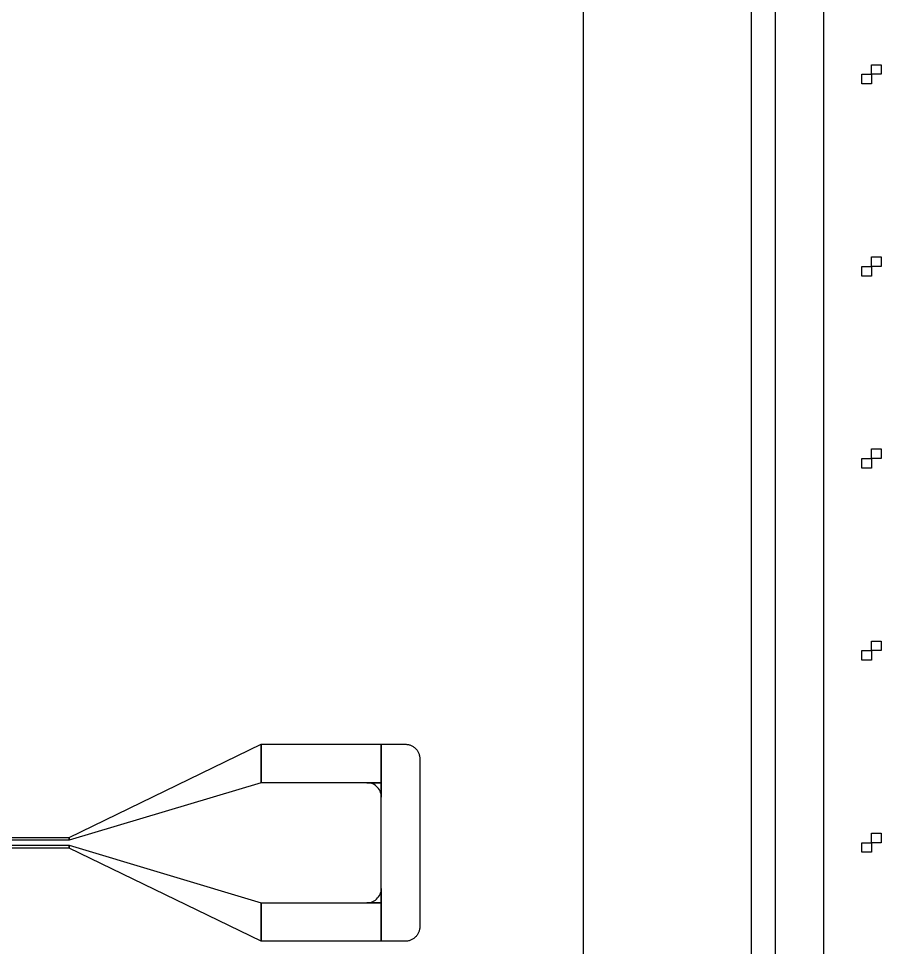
# Model space of a CAD drawing. Extents: x -50000 to 50000, y -50000 to 50000.
# Drawn here: x 27025 to 28850, y 24982 to 26916 of the extents above; entities that cross this region are included whole.
import ezdxf

# ---------------------------------------------------------------- set-up
doc = ezdxf.new("R2010")
doc.units = 0
for name, color, linetype in [('BASEMETAL3', 16, 'CONTINUOUS'), ('FRAME', 14, 'CONTINUOUS'), ('XOR', 5, 'CONTINUOUS'), ('XOR4', 17, 'CONTINUOUS')]:
    doc.layers.add(name, color=color, linetype=linetype)

# ---------------------------------------------------------------- blocks, each defined once
blk = doc.blocks.new('DICINGBORDER')
at = {"layer": 'XOR'}
for points in [[(0, 5200), (0, 5220), (20, 5220), (20, 5200)], [(7180, 5180), (7180, 5200), (7200, 5200), (7200, 5180)], [(0, 4800), (0, 4820), (20, 4820), (20, 4800)], [(7180, 4780), (7180, 4800), (7200, 4800), (7200, 4780)], [(0, 4400), (0, 4420), (20, 4420), (20, 4400)], [(7180, 4380), (7180, 4400), (7200, 4400), (7200, 4380)], [(0, 4000), (0, 4020), (20, 4020), (20, 4000)], [(7180, 3980), (7180, 4000), (7200, 4000), (7200, 3980)], [(0, 3600), (0, 3620), (20, 3620), (20, 3600)], [(7180, 3580), (7180, 3600), (7200, 3600), (7200, 3580)]]:
    blk.add_lwpolyline(points, close=True, dxfattribs=at)
blk = doc.blocks.new('CHIP_RESONATOR')
at = {"layer": 'BASEMETAL3'}
blk.add_lwpolyline([(150, 1000), (150, 6000), (6850, 6000), (6850, 1000)], close=True, dxfattribs=at)
at = {"layer": 'FRAME'}
for points in [[(0, 0), (0, 7000), (7000, 7000), (7000, 0)], [(500, 500), (500, 6500), (6500, 6500), (6500, 500)]]:
    blk.add_lwpolyline(points, close=True, dxfattribs=at)
at = {"layer": 'XOR'}
blk.add_lwpolyline([(100, 100), (100, 6900), (6900, 6900), (6900, 100)], close=True, dxfattribs=at)
at = {"layer": 'XOR4'}
for points in [[(5430, 3505), (5430, 3511), (5830, 3705), (5830, 3625)], [(5830, 3625), (5830, 3705), (6080, 3705), (6080, 3625)], [(6080, 3295), (6080, 3705), (6130, 3705), (6131.57, 3704.959), (6133.136, 3704.836), (6134.693, 3704.631), (6136.237, 3704.344), (6137.765, 3703.978), (6139.271, 3703.532), (6140.751, 3703.007), (6142.202, 3702.406), (6143.62, 3701.73), (6145, 3700.981), (6146.339, 3700.16), (6147.634, 3699.271), (6148.88, 3698.314), (6150.074, 3697.294), (6151.213, 3696.213), (6152.294, 3695.074), (6153.314, 3693.88), (6154.271, 3692.634), (6155.16, 3691.339), (6155.981, 3690), (6156.73, 3688.62), (6157.406, 3687.202), (6158.007, 3685.751), (6158.532, 3684.271), (6158.978, 3682.765), (6159.344, 3681.237), (6159.631, 3679.693), (6159.836, 3678.136), (6159.959, 3676.57), (6160, 3675), (6160, 3325), (6159.959, 3323.43), (6159.836, 3321.864), (6159.631, 3320.307), (6159.344, 3318.763), (6158.978, 3317.235), (6158.532, 3315.729), (6158.007, 3314.249), (6157.406, 3312.798), (6156.73, 3311.38), (6155.981, 3310), (6155.16, 3308.661), (6154.271, 3307.366), (6153.314, 3306.12), (6152.294, 3304.926), (6151.213, 3303.787), (6150.074, 3302.706), (6148.88, 3301.686), (6147.634, 3300.729), (6146.339, 3299.84), (6145, 3299.019), (6143.62, 3298.27), (6142.202, 3297.594), (6140.751, 3296.993), (6139.271, 3296.468), (6137.765, 3296.022), (6136.237, 3295.656), (6134.693, 3295.369), (6133.136, 3295.164), (6131.57, 3295.041), (6130, 3295)], [(6080, 3595), (6079.836, 3598.136), (6079.344, 3601.237), (6078.532, 3604.271), (6077.406, 3607.202), (6075.981, 3610), (6074.271, 3612.634), (6072.294, 3615.074), (6070.074, 3617.294), (6067.634, 3619.271), (6065, 3620.981), (6062.202, 3622.406), (6059.271, 3623.532), (6056.237, 3624.344), (6053.136, 3624.836), (6050, 3625), (6080, 3625)], [(1570, 3505), (1570, 3511), (5430, 3511), (5430, 3505)], [(1570, 3489), (1570, 3495), (5430, 3495), (5430, 3489)], [(5830, 3295), (5430, 3489), (5430, 3495), (5830, 3375)], [(6050, 3375), (6053.136, 3375.164), (6056.237, 3375.656), (6059.271, 3376.468), (6062.202, 3377.594), (6065, 3379.019), (6067.634, 3380.729), (6070.074, 3382.706), (6072.294, 3384.926), (6074.271, 3387.366), (6075.981, 3390), (6077.406, 3392.798), (6078.532, 3395.729), (6079.344, 3398.763), (6079.836, 3401.864), (6080, 3405), (6080, 3375)], [(5830, 3295), (5830, 3375), (6080, 3375), (6080, 3295)]]:
    blk.add_lwpolyline(points, close=True, dxfattribs=at)

msp = doc.modelspace()

# ---------------------------------------------------------------- linework, layer by layer
at = {"layer": 'FRAME'}
for radius in [50000, 49000]:
    msp.add_circle((0, 0), radius, dxfattribs=at)

# ---------------------------------------------------------------- block references
for name, p in [('DICINGBORDER', (21600, 21600)), ('DICINGBORDER', (28800, 21600)), ('CHIP_RESONATOR', (21700, 21700))]:
    msp.add_blockref(name, p)

doc.saveas('drawing.dxf')
